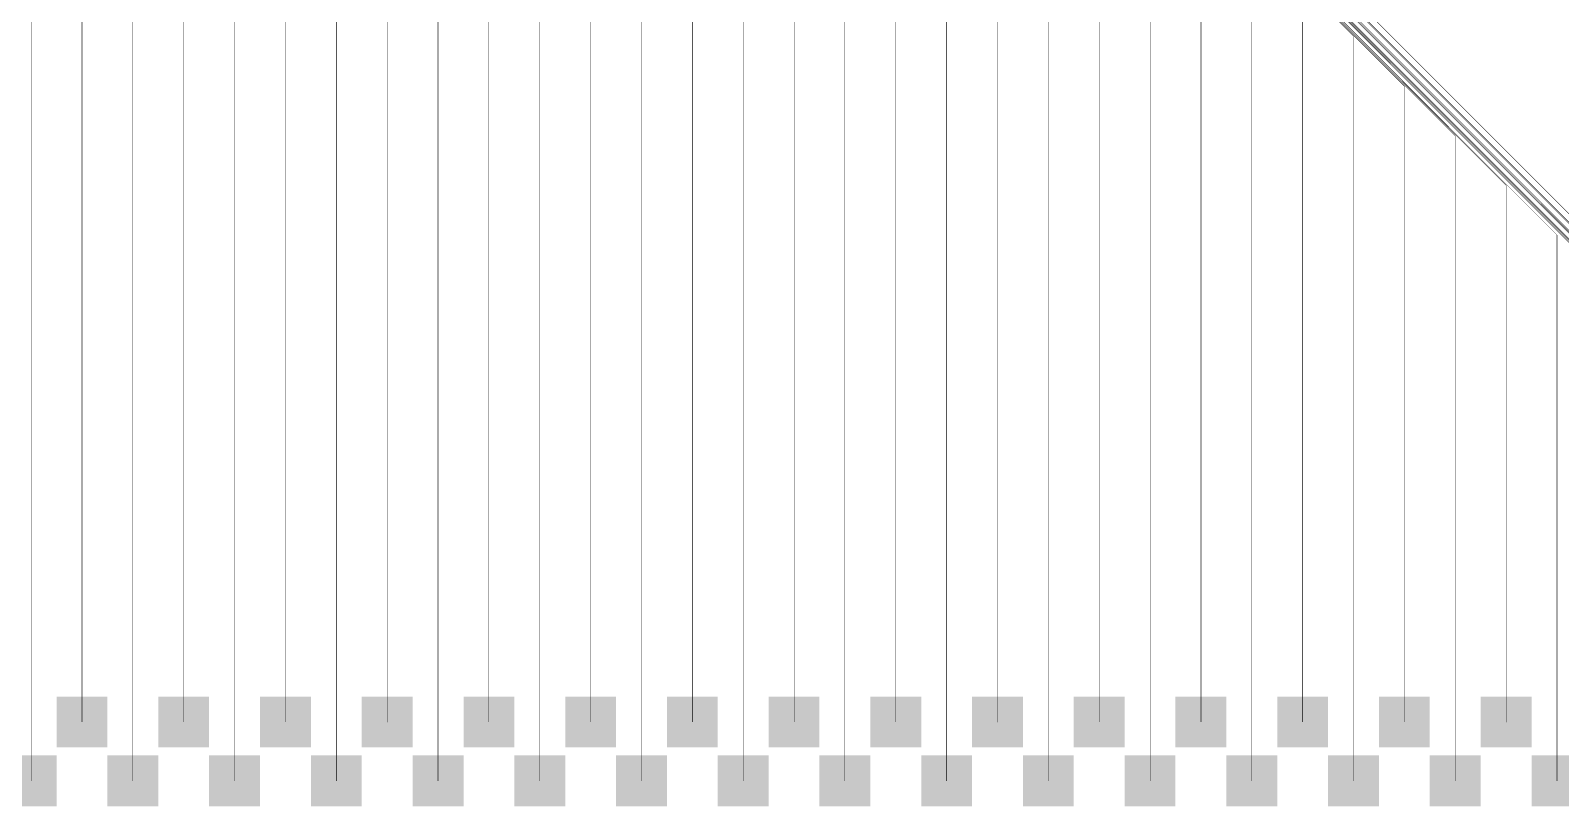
# Model space of a CAD drawing. Header units: inches. Extents: x 0 to 565, y 0 to 565.
# Drawn here: x 282.4 to 470.4, y 0 to 95.4 of the extents above; entities that cross this region are included whole.
import ezdxf

# ---------------------------------------------------------------- set-up
doc = ezdxf.new("R2010")
doc.units = ezdxf.units.IN

# ---------------------------------------------------------------- blocks, each defined once
blk = doc.blocks.new('B____P_____81__4')
for points in [[(-3.13, 362.13), (3.13, 362.13), (3.13, 355.87), (-3.13, 355.87)], [(4.13, 355.87), (10.38, 355.87), (10.38, 349.62), (4.13, 349.62)], [(-3.13, 349.62), (3.13, 349.62), (3.13, 343.37), (-3.13, 343.37)], [(4.13, 343.37), (10.38, 343.37), (10.38, 337.13), (4.13, 337.13)], [(-3.13, 337.13), (3.13, 337.13), (3.13, 330.87), (-3.13, 330.87)], [(4.13, 330.87), (10.38, 330.87), (10.38, 324.62), (4.13, 324.62)], [(-3.13, 324.62), (3.13, 324.62), (3.13, 318.37), (-3.13, 318.37)], [(4.13, 318.37), (10.38, 318.37), (10.38, 312.13), (4.13, 312.13)], [(-3.13, 312.13), (3.13, 312.13), (3.13, 305.87), (-3.13, 305.87)], [(4.13, 305.87), (10.38, 305.87), (10.38, 299.62), (4.13, 299.62)], [(-3.13, 299.62), (3.13, 299.62), (3.13, 293.37), (-3.13, 293.37)], [(4.13, 293.37), (10.38, 293.37), (10.38, 287.13), (4.13, 287.13)], [(-3.13, 287.13), (3.13, 287.13), (3.13, 280.87), (-3.13, 280.87)], [(4.13, 280.87), (10.38, 280.87), (10.38, 274.62), (4.13, 274.62)], [(-3.13, 274.62), (3.13, 274.62), (3.13, 268.37), (-3.13, 268.37)], [(4.13, 268.37), (10.38, 268.37), (10.38, 262.13), (4.13, 262.13)], [(-3.13, 262.13), (3.13, 262.13), (3.13, 255.88), (-3.13, 255.88)], [(4.13, 255.88), (10.38, 255.88), (10.38, 249.63), (4.13, 249.63)], [(-3.13, 249.63), (3.13, 249.63), (3.13, 243.38), (-3.13, 243.38)], [(4.13, 243.38), (10.38, 243.38), (10.38, 237.13), (4.13, 237.13)], [(-3.13, 237.13), (3.13, 237.13), (3.13, 230.88), (-3.13, 230.88)], [(4.13, 230.88), (10.38, 230.88), (10.38, 224.63), (4.13, 224.63)], [(-3.13, 224.63), (3.13, 224.63), (3.13, 218.38), (-3.13, 218.38)], [(4.13, 218.38), (10.38, 218.38), (10.38, 212.13), (4.13, 212.13)], [(-3.13, 212.13), (3.13, 212.13), (3.13, 205.88), (-3.13, 205.88)], [(4.13, 205.88), (10.38, 205.88), (10.38, 199.63), (4.13, 199.63)], [(-3.13, 199.63), (3.13, 199.63), (3.13, 193.38), (-3.13, 193.38)], [(4.13, 193.38), (10.38, 193.38), (10.38, 187.13), (4.13, 187.13)], [(-3.13, 187.13), (3.13, 187.13), (3.13, 180.88), (-3.13, 180.88)], [(4.13, 180.88), (10.38, 180.88), (10.38, 174.63), (4.13, 174.63)], [(-3.13, 174.63), (3.13, 174.63), (3.13, 168.38), (-3.13, 168.38)]]:
    blk.add_hatch(color=1).paths.add_polyline_path(points)

msp = doc.modelspace()

# ---------------------------------------------------------------- linework, layer by layer
at = {"const_width": 0.05}
for points in [[(284.89, 254.76), (445, 94.65)], [(284.99, 254.81), (451.25, 88.55)], [(285.09, 254.86), (457.5, 82.45)], [(285.19, 254.91), (463.75, 76.35)], [(285.29, 254.96), (470, 70.25)], [(285.96, 254.84), (476.25, 64.55)], [(286.06, 254.89), (482.5, 58.45)], [(286.16, 254.94), (488.75, 52.35)], [(286.26, 255), (495, 46.26)], [(287.08, 254.87), (501.25, 40.7)], [(287.18, 254.92), (507.5, 34.6)], [(287.28, 255), (513.75, 28.53)], [(288.21, 254.94), (520, 23.15)], [(288.31, 254.99), (526.25, 17.05)], [(289.33, 255), (532.5, 11.83)], [(282.5, 7.75), (282.5, 252.9)], [(288.75, 15.1), (288.75, 246.8)], [(295, 8.5), (295, 240.7)], [(301.25, 15.2), (301.25, 234.6)], [(307.5, 8.5), (307.5, 228.5)], [(313.75, 14.5), (313.75, 222.4)], [(320, 8.2), (320, 216.3)], [(326.25, 15.25), (326.25, 210.2)], [(332.5, 8.75), (332.5, 204.1)], [(338.75, 15.45), (338.75, 198)], [(345, 7.7), (345, 191.9)], [(351.25, 15.35), (351.25, 185.8)], [(357.5, 8.55), (357.5, 179.7)], [(363.75, 14.95), (363.75, 173.6)], [(370, 8.25), (370, 167.5)], [(376.25, 15.35), (376.25, 161.4)], [(382.5, 9.15), (382.5, 155.3)], [(388.75, 15.55), (388.75, 149.2)], [(395, 8.15), (395, 143.1)], [(401.25, 14.9), (401.25, 136.99)], [(407.5, 8.25), (407.5, 131)], [(413.75, 14.85), (413.75, 124.9)], [(420, 8.15), (420, 118.8)], [(426.25, 15.2), (426.25, 112.7)], [(432.5, 7.8), (432.5, 106.6)], [(438.75, 16.2), (438.75, 100.5)], [(445, 8.25), (445, 94.65)], [(451.25, 15.95), (451.25, 88.55)], [(457.5, 8.15), (457.5, 82.45)], [(463.75, 15.85), (463.75, 76.35)], [(470, 8.7), (470, 70.25)], [(288.75, 15.1), (288.75, 15.1)], [(288.75, 10.38), (288.75, 15.1)], [(301.25, 15.2), (301.25, 15.2)], [(301.25, 10.38), (301.25, 15.2)], [(326.25, 15.25), (326.25, 15.25)], [(326.25, 10.38), (326.25, 15.25)], [(338.75, 15.45), (338.75, 15.45)], [(338.75, 10.38), (338.75, 15.45)], [(351.25, 15.35), (351.25, 15.35)], [(351.25, 10.38), (351.25, 15.35)], [(376.25, 15.35), (376.25, 15.35)], [(376.25, 10.38), (376.25, 15.35)], [(388.75, 15.55), (388.75, 15.55)], [(388.75, 10.38), (388.75, 15.55)], [(426.25, 15.2), (426.25, 15.2)], [(426.25, 10.38), (426.25, 15.2)], [(438.75, 16.2), (438.75, 16.2)], [(438.75, 10.38), (438.75, 16.2)], [(451.25, 15.95), (451.25, 15.95)], [(451.25, 10.38), (451.25, 15.95)], [(463.75, 15.85), (463.75, 15.85)], [(463.75, 10.38), (463.75, 15.85)], [(313.75, 14.5), (313.75, 14.5)], [(313.75, 10.38), (313.75, 14.5)], [(363.75, 14.95), (363.75, 14.95)], [(363.75, 10.38), (363.75, 14.95)], [(401.25, 14.9), (401.25, 14.9)], [(401.25, 10.38), (401.25, 14.9)], [(413.75, 14.85), (413.75, 14.85)], [(413.75, 10.38), (413.75, 14.85)], [(282.5, 7.75), (282.5, 7.75)], [(282.5, 3.13), (282.5, 7.75)], [(295, 8.5), (295, 8.5)], [(295, 3.13), (295, 8.5)], [(307.5, 8.5), (307.5, 8.5)], [(307.5, 3.13), (307.5, 8.5)], [(320, 8.2), (320, 8.2)], [(320, 3.13), (320, 8.2)], [(332.5, 8.75), (332.5, 8.75)], [(332.5, 3.13), (332.5, 8.75)], [(345, 7.7), (345, 7.7)], [(345, 3.13), (345, 7.7)], [(357.5, 8.55), (357.5, 8.55)], [(357.5, 3.13), (357.5, 8.55)], [(370, 8.25), (370, 8.25)], [(370, 3.13), (370, 8.25)], [(382.5, 9.15), (382.5, 9.15)], [(382.5, 3.13), (382.5, 9.15)], [(395, 8.15), (395, 8.15)], [(395, 3.13), (395, 8.15)], [(407.5, 8.25), (407.5, 8.25)], [(407.5, 3.13), (407.5, 8.25)], [(420, 8.15), (420, 8.15)], [(420, 3.13), (420, 8.15)], [(432.5, 7.8), (432.5, 7.8)], [(432.5, 3.13), (432.5, 7.8)], [(445, 8.25), (445, 8.25)], [(445, 3.13), (445, 8.25)], [(457.5, 8.15), (457.5, 8.15)], [(457.5, 3.13), (457.5, 8.15)], [(470, 8.7), (470, 8.7)], [(470, 3.13), (470, 8.7)]]:
    msp.add_lwpolyline(points, dxfattribs=at)
at = {"const_width": 0.025}
for points in [[(444.99, 94.65, 1), (445.01, 94.65, 1)], [(444.99, 94.65, 1), (445.01, 94.65, 1)], [(451.24, 88.55, 1), (451.26, 88.55, 1)], [(451.24, 88.55, 1), (451.26, 88.55, 1)], [(457.49, 82.45, 1), (457.51, 82.45, 1)], [(457.49, 82.45, 1), (457.51, 82.45, 1)], [(463.74, 76.35, 1), (463.76, 76.35, 1)], [(463.74, 76.35, 1), (463.76, 76.35, 1)], [(469.99, 70.25, 1), (470.01, 70.25, 1)], [(469.99, 70.25, 1), (470.01, 70.25, 1)], [(288.74, 15.1, 1), (288.76, 15.1, 1)], [(288.74, 15.1, 1), (288.76, 15.1, 1)], [(288.74, 15.1, 1), (288.76, 15.1, 1)], [(288.74, 15.1, 1), (288.76, 15.1, 1)], [(301.24, 15.2, 1), (301.26, 15.2, 1)], [(301.24, 15.2, 1), (301.26, 15.2, 1)], [(301.24, 15.2, 1), (301.26, 15.2, 1)], [(301.24, 15.2, 1), (301.26, 15.2, 1)], [(326.24, 15.25, 1), (326.26, 15.25, 1)], [(326.24, 15.25, 1), (326.26, 15.25, 1)], [(326.24, 15.25, 1), (326.26, 15.25, 1)], [(326.24, 15.25, 1), (326.26, 15.25, 1)], [(338.74, 15.45, 1), (338.76, 15.45, 1)], [(338.74, 15.45, 1), (338.76, 15.45, 1)], [(338.74, 15.45, 1), (338.76, 15.45, 1)], [(338.74, 15.45, 1), (338.76, 15.45, 1)], [(351.24, 15.35, 1), (351.26, 15.35, 1)], [(351.24, 15.35, 1), (351.26, 15.35, 1)], [(351.24, 15.35, 1), (351.26, 15.35, 1)], [(351.24, 15.35, 1), (351.26, 15.35, 1)], [(376.24, 15.35, 1), (376.26, 15.35, 1)], [(376.24, 15.35, 1), (376.26, 15.35, 1)], [(376.24, 15.35, 1), (376.26, 15.35, 1)], [(376.24, 15.35, 1), (376.26, 15.35, 1)], [(388.74, 15.55, 1), (388.76, 15.55, 1)], [(388.74, 15.55, 1), (388.76, 15.55, 1)], [(388.74, 15.55, 1), (388.76, 15.55, 1)], [(388.74, 15.55, 1), (388.76, 15.55, 1)], [(426.24, 15.2, 1), (426.26, 15.2, 1)], [(426.24, 15.2, 1), (426.26, 15.2, 1)], [(426.24, 15.2, 1), (426.26, 15.2, 1)], [(426.24, 15.2, 1), (426.26, 15.2, 1)], [(438.74, 16.2, 1), (438.76, 16.2, 1)], [(438.74, 16.2, 1), (438.76, 16.2, 1)], [(438.74, 16.2, 1), (438.76, 16.2, 1)], [(438.74, 16.2, 1), (438.76, 16.2, 1)], [(451.24, 15.95, 1), (451.26, 15.95, 1)], [(451.24, 15.95, 1), (451.26, 15.95, 1)], [(451.24, 15.95, 1), (451.26, 15.95, 1)], [(451.24, 15.95, 1), (451.26, 15.95, 1)], [(463.74, 15.85, 1), (463.76, 15.85, 1)], [(463.74, 15.85, 1), (463.76, 15.85, 1)], [(463.74, 15.85, 1), (463.76, 15.85, 1)], [(463.74, 15.85, 1), (463.76, 15.85, 1)], [(313.74, 14.5, 1), (313.76, 14.5, 1)], [(313.74, 14.5, 1), (313.76, 14.5, 1)], [(313.74, 14.5, 1), (313.76, 14.5, 1)], [(313.74, 14.5, 1), (313.76, 14.5, 1)], [(363.74, 14.95, 1), (363.76, 14.95, 1)], [(363.74, 14.95, 1), (363.76, 14.95, 1)], [(363.74, 14.95, 1), (363.76, 14.95, 1)], [(363.74, 14.95, 1), (363.76, 14.95, 1)], [(401.24, 14.9, 1), (401.26, 14.9, 1)], [(401.24, 14.9, 1), (401.26, 14.9, 1)], [(401.24, 14.9, 1), (401.26, 14.9, 1)], [(401.24, 14.9, 1), (401.26, 14.9, 1)], [(413.74, 14.85, 1), (413.76, 14.85, 1)], [(413.74, 14.85, 1), (413.76, 14.85, 1)], [(413.74, 14.85, 1), (413.76, 14.85, 1)], [(413.74, 14.85, 1), (413.76, 14.85, 1)], [(288.74, 10.38, 1), (288.76, 10.38, 1)], [(301.24, 10.38, 1), (301.26, 10.38, 1)], [(313.74, 10.38, 1), (313.76, 10.38, 1)], [(326.24, 10.38, 1), (326.26, 10.38, 1)], [(338.74, 10.38, 1), (338.76, 10.38, 1)], [(351.24, 10.38, 1), (351.26, 10.38, 1)], [(363.74, 10.38, 1), (363.76, 10.38, 1)], [(376.24, 10.38, 1), (376.26, 10.38, 1)], [(388.74, 10.38, 1), (388.76, 10.38, 1)], [(401.24, 10.38, 1), (401.26, 10.38, 1)], [(413.74, 10.38, 1), (413.76, 10.38, 1)], [(426.24, 10.38, 1), (426.26, 10.38, 1)], [(438.74, 10.38, 1), (438.76, 10.38, 1)], [(451.24, 10.38, 1), (451.26, 10.38, 1)], [(463.74, 10.38, 1), (463.76, 10.38, 1)], [(282.49, 7.75, 1), (282.51, 7.75, 1)], [(282.49, 7.75, 1), (282.51, 7.75, 1)], [(282.49, 7.75, 1), (282.51, 7.75, 1)], [(282.49, 7.75, 1), (282.51, 7.75, 1)], [(294.99, 8.5, 1), (295.01, 8.5, 1)], [(294.99, 8.5, 1), (295.01, 8.5, 1)], [(294.99, 8.5, 1), (295.01, 8.5, 1)], [(294.99, 8.5, 1), (295.01, 8.5, 1)], [(307.49, 8.5, 1), (307.51, 8.5, 1)], [(307.49, 8.5, 1), (307.51, 8.5, 1)], [(307.49, 8.5, 1), (307.51, 8.5, 1)], [(307.49, 8.5, 1), (307.51, 8.5, 1)], [(319.99, 8.2, 1), (320.01, 8.2, 1)], [(319.99, 8.2, 1), (320.01, 8.2, 1)], [(319.99, 8.2, 1), (320.01, 8.2, 1)], [(319.99, 8.2, 1), (320.01, 8.2, 1)], [(332.49, 8.75, 1), (332.51, 8.75, 1)], [(332.49, 8.75, 1), (332.51, 8.75, 1)], [(332.49, 8.75, 1), (332.51, 8.75, 1)], [(332.49, 8.75, 1), (332.51, 8.75, 1)], [(344.99, 7.7, 1), (345.01, 7.7, 1)], [(344.99, 7.7, 1), (345.01, 7.7, 1)], [(344.99, 7.7, 1), (345.01, 7.7, 1)], [(344.99, 7.7, 1), (345.01, 7.7, 1)], [(357.49, 8.55, 1), (357.51, 8.55, 1)], [(357.49, 8.55, 1), (357.51, 8.55, 1)], [(357.49, 8.55, 1), (357.51, 8.55, 1)], [(357.49, 8.55, 1), (357.51, 8.55, 1)], [(369.99, 8.25, 1), (370.01, 8.25, 1)], [(369.99, 8.25, 1), (370.01, 8.25, 1)], [(369.99, 8.25, 1), (370.01, 8.25, 1)], [(369.99, 8.25, 1), (370.01, 8.25, 1)], [(382.49, 9.15, 1), (382.51, 9.15, 1)], [(382.49, 9.15, 1), (382.51, 9.15, 1)], [(382.49, 9.15, 1), (382.51, 9.15, 1)], [(382.49, 9.15, 1), (382.51, 9.15, 1)], [(394.99, 8.15, 1), (395.01, 8.15, 1)], [(394.99, 8.15, 1), (395.01, 8.15, 1)], [(394.99, 8.15, 1), (395.01, 8.15, 1)], [(394.99, 8.15, 1), (395.01, 8.15, 1)], [(407.49, 8.25, 1), (407.51, 8.25, 1)], [(407.49, 8.25, 1), (407.51, 8.25, 1)], [(407.49, 8.25, 1), (407.51, 8.25, 1)], [(407.49, 8.25, 1), (407.51, 8.25, 1)], [(419.99, 8.15, 1), (420.01, 8.15, 1)], [(419.99, 8.15, 1), (420.01, 8.15, 1)], [(419.99, 8.15, 1), (420.01, 8.15, 1)], [(419.99, 8.15, 1), (420.01, 8.15, 1)], [(432.49, 7.8, 1), (432.51, 7.8, 1)], [(432.49, 7.8, 1), (432.51, 7.8, 1)], [(432.49, 7.8, 1), (432.51, 7.8, 1)], [(432.49, 7.8, 1), (432.51, 7.8, 1)], [(444.99, 8.25, 1), (445.01, 8.25, 1)], [(444.99, 8.25, 1), (445.01, 8.25, 1)], [(444.99, 8.25, 1), (445.01, 8.25, 1)], [(444.99, 8.25, 1), (445.01, 8.25, 1)], [(457.49, 8.15, 1), (457.51, 8.15, 1)], [(457.49, 8.15, 1), (457.51, 8.15, 1)], [(457.49, 8.15, 1), (457.51, 8.15, 1)], [(457.49, 8.15, 1), (457.51, 8.15, 1)], [(469.99, 8.7, 1), (470.01, 8.7, 1)], [(469.99, 8.7, 1), (470.01, 8.7, 1)], [(469.99, 8.7, 1), (470.01, 8.7, 1)], [(469.99, 8.7, 1), (470.01, 8.7, 1)], [(282.49, 3.13, 1), (282.51, 3.13, 1)], [(294.99, 3.13, 1), (295.01, 3.13, 1)], [(307.49, 3.13, 1), (307.51, 3.13, 1)], [(319.99, 3.13, 1), (320.01, 3.13, 1)], [(332.49, 3.13, 1), (332.51, 3.13, 1)], [(344.99, 3.13, 1), (345.01, 3.13, 1)], [(357.49, 3.13, 1), (357.51, 3.13, 1)], [(369.99, 3.13, 1), (370.01, 3.13, 1)], [(382.49, 3.13, 1), (382.51, 3.13, 1)], [(394.99, 3.13, 1), (395.01, 3.13, 1)], [(407.49, 3.13, 1), (407.51, 3.13, 1)], [(419.99, 3.13, 1), (420.01, 3.13, 1)], [(432.49, 3.13, 1), (432.51, 3.13, 1)], [(444.99, 3.13, 1), (445.01, 3.13, 1)], [(457.49, 3.13, 1), (457.51, 3.13, 1)], [(469.99, 3.13, 1), (470.01, 3.13, 1)]]:
    msp.add_lwpolyline(points, format="xyb", close=True, dxfattribs=at)

# ---------------------------------------------------------------- block references
at = {"rotation": 90}
msp.add_blockref('B____P_____81__4', (641.5, 3.13), dxfattribs=at)

doc.saveas('drawing.dxf')
